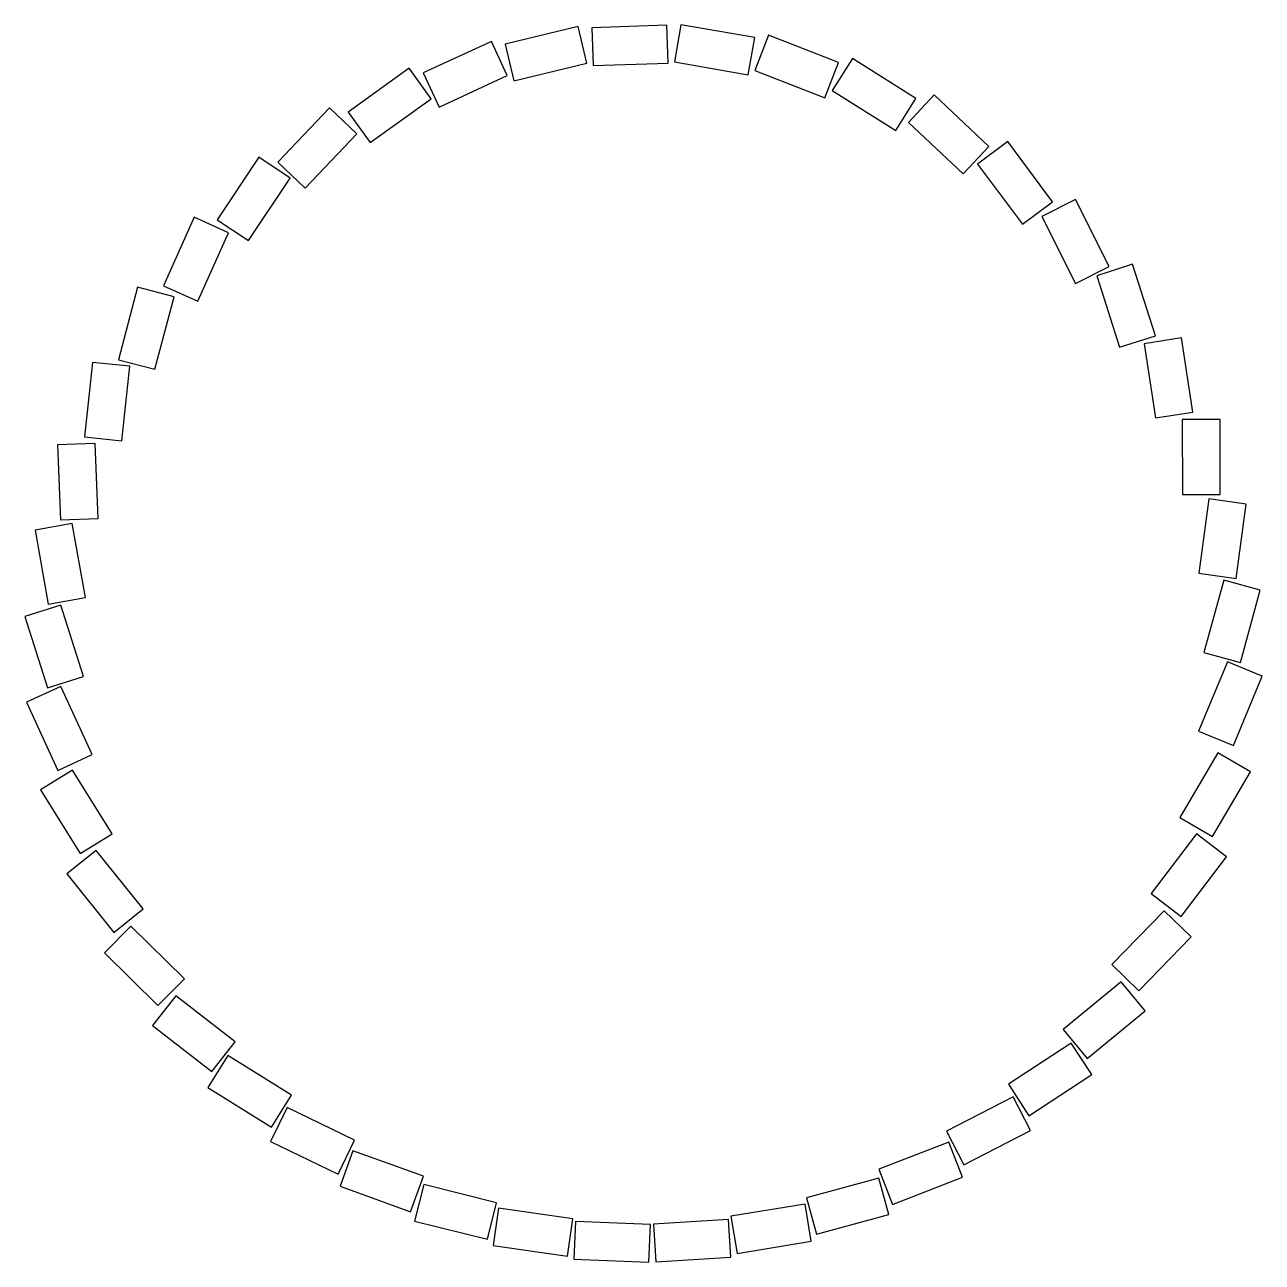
# Model space of a CAD drawing. Header units: metres. Extents: x -84 to 84, y -109 to 59.
import ezdxf

# ---------------------------------------------------------------- set-up
doc = ezdxf.new("R2010")
doc.units = ezdxf.units.M

msp = doc.modelspace()

# ---------------------------------------------------------------- linework, layer by layer
for points in [[(-6.8, 53.27), (3.35, 53.59), (3.18, 58.69), (-6.96, 58.36), (-6.8, 53.27)], [(4.18, 53.74), (14.18, 52.01), (15.05, 57.03), (5.05, 58.77), (4.18, 53.74)], [(-17.51, 51.18), (-7.64, 53.55), (-8.83, 58.51), (-18.7, 56.14), (-17.51, 51.18)], [(15.07, 52.59), (24.52, 48.9), (26.37, 53.65), (16.92, 57.34), (15.07, 52.59)], [(-27.64, 47.63), (-18.43, 51.9), (-20.57, 56.52), (-29.79, 52.26), (-27.64, 47.63)], [(25.54, 49.89), (34.12, 44.46), (36.85, 48.77), (28.27, 54.2), (25.54, 49.89)], [(-36.97, 42.82), (-28.72, 48.74), (-31.69, 52.88), (-39.94, 46.96), (-36.97, 42.82)], [(35.84, 45.55), (43.24, 38.6), (46.73, 42.32), (39.33, 49.27), (35.84, 45.55)], [(-45.76, 36.64), (-38.75, 43.99), (-42.44, 47.51), (-49.45, 40.16), (-45.76, 36.64)], [(45.19, 39.92), (51.25, 31.77), (55.34, 34.81), (49.29, 42.96), (45.19, 39.92)], [(-53.43, 29.56), (-47.79, 38.01), (-52.04, 40.84), (-57.67, 32.39), (-53.43, 29.56)], [(53.87, 32.84), (58.44, 23.78), (62.99, 26.08), (58.42, 35.14), (53.87, 32.84)], [(-60.26, 21.37), (-56.12, 30.64), (-60.78, 32.72), (-64.92, 23.46), (-60.26, 21.37)], [(61.3, 24.82), (64.38, 15.15), (69.24, 16.7), (66.16, 26.37), (61.3, 24.82)], [(-66.08, 12.16), (-63.49, 21.98), (-68.42, 23.27), (-71.01, 13.46), (-66.08, 12.16)], [(67.71, 15.62), (69.26, 5.59), (74.3, 6.37), (72.75, 16.4), (67.71, 15.62)], [(-70.53, 2.47), (-69.45, 12.56), (-74.52, 13.1), (-75.6, 3.01), (-70.53, 2.47)], [(72.88, 5.35), (72.92, -4.8), (78.02, -4.78), (77.98, 5.37), (72.88, 5.35)], [(-73.74, -8.02), (-74.14, 2.12), (-79.24, 1.92), (-78.83, -8.22), (-73.74, -8.02)], [(76.48, -5.38), (75.1, -15.44), (80.15, -16.13), (81.53, -6.08), (76.48, -5.38)], [(-75.47, -18.7), (-77.26, -8.71), (-82.28, -9.61), (-80.49, -19.6), (-75.47, -18.7)], [(78.51, -16.37), (75.81, -26.15), (80.73, -27.51), (83.43, -17.72), (78.51, -16.37)], [(-75.74, -29.4), (-78.82, -19.73), (-83.68, -21.28), (-80.6, -30.95), (-75.74, -29.4)], [(78.98, -27.41), (75.08, -36.78), (79.79, -38.74), (83.69, -29.37), (78.98, -27.41)], [(-74.57, -39.97), (-78.82, -30.75), (-83.45, -32.89), (-79.2, -42.11), (-74.57, -39.97)], [(77.68, -39.72), (72.54, -48.48), (76.94, -51.06), (82.08, -42.31), (77.68, -39.72)], [(-71.85, -50.67), (-77.21, -42.05), (-81.54, -44.74), (-76.18, -53.36), (-71.85, -50.67)], [(74.81, -50.7), (68.65, -58.77), (72.71, -61.86), (78.86, -53.79), (74.81, -50.7)], [(-67.66, -60.83), (-74.02, -52.92), (-77.99, -56.11), (-71.64, -64.03), (-67.66, -60.83)], [(70.42, -61.09), (63.36, -68.38), (67.02, -71.93), (74.08, -64.63), (70.42, -61.09)], [(-62.09, -70.28), (-69.32, -63.16), (-72.9, -66.79), (-65.67, -73.91), (-62.09, -70.28)], [(64.61, -70.69), (56.77, -77.13), (60, -81.08), (67.85, -74.63), (64.61, -70.69)], [(-55.24, -78.83), (-63.23, -72.58), (-66.38, -76.6), (-58.38, -82.85), (-55.24, -78.83)], [(57.84, -79), (49.35, -84.56), (52.14, -88.83), (60.63, -83.26), (57.84, -79)], [(-47.6, -86.04), (-56.22, -80.67), (-58.92, -85), (-50.3, -90.37), (-47.6, -86.04)], [(50.02, -86.27), (40.99, -90.91), (43.32, -95.44), (52.35, -90.81), (50.02, -86.27)], [(-39.06, -92.13), (-48.19, -87.7), (-50.42, -92.29), (-41.29, -96.72), (-39.06, -92.13)], [(-29.76, -97.01), (-39.3, -93.55), (-41.04, -98.35), (-31.49, -101.81), (-29.76, -97.01)], [(41.3, -92.39), (31.83, -96.06), (33.68, -100.82), (43.14, -97.14), (41.3, -92.39)], [(-19.87, -100.58), (-29.72, -98.13), (-30.95, -103.07), (-21.1, -105.53), (-19.87, -100.58)], [(31.85, -97.25), (22.06, -99.92), (23.4, -104.84), (33.19, -102.16), (31.85, -97.25)], [(-9.57, -102.77), (-19.62, -101.34), (-20.34, -106.39), (-10.29, -107.82), (-9.57, -102.77)], [(21.85, -100.76), (11.83, -102.42), (12.67, -107.45), (22.68, -105.79), (21.85, -100.76)], [(0.94, -103.54), (-9.2, -103.14), (-9.4, -108.23), (0.74, -108.64), (0.94, -103.54)], [(11.48, -102.87), (1.35, -103.5), (1.67, -108.59), (11.8, -107.96), (11.48, -102.87)]]:
    msp.add_lwpolyline(points)

doc.saveas('drawing.dxf')
